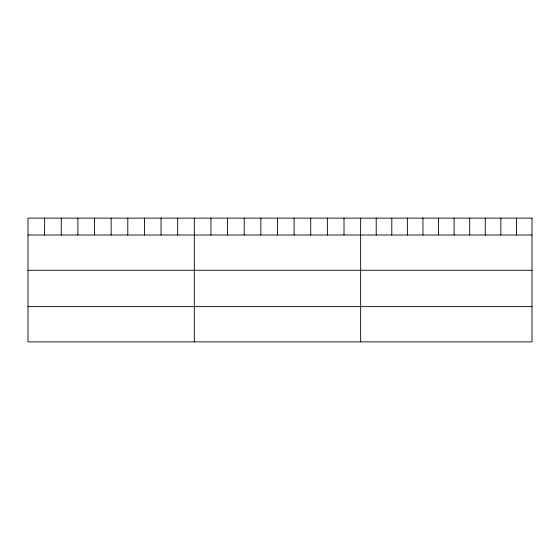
<?xml version="1.0" encoding="UTF-8"?>
<svg xmlns="http://www.w3.org/2000/svg" width="560" height="560" viewBox="0 0 560 560"><rect width="100%" height="100%" fill="white"/><g stroke="black" fill="none" stroke-linecap="round" stroke-linejoin="round"><path stroke-width="0.84" d="M28 235.011L532 235.011M28 270.277L532 270.277M28 306.614L532 306.614M516.425 218.12L516.425 235.011M500.843 218.12L500.843 235.011M485.268 218.12L485.268 235.011M469.686 218.12L469.686 235.011M454.111 218.12L454.111 235.011M438.529 218.12L438.529 235.011M422.954 218.12L422.954 235.011M407.372 218.12L407.372 235.011M391.797 218.12L391.797 235.011M376.215 218.12L376.215 235.011M360.64 218.12L360.64 341.88M344.008 218.12L344.008 235.011M327.376 218.12L327.376 235.011M310.744 218.12L310.744 235.011M294.112 218.12L294.112 235.011M277.48 218.12L277.48 235.011M260.848 218.12L260.848 235.011M244.216 218.12L244.216 235.011M227.584 218.12L227.584 235.011M210.952 218.12L210.952 235.011M194.32 218.12L194.32 341.88M177.688 218.12L177.688 235.011M161.056 218.12L161.056 235.011M144.424 218.12L144.424 235.011M127.792 218.12L127.792 235.011M111.16 218.12L111.16 235.011M94.528 218.12L94.528 235.011M77.896 218.12L77.896 235.011M61.264 218.12L61.264 235.011M44.632 218.12L44.632 235.011M532 218.12L28 218.12L28 341.88L532 341.88L532 218.12"/></g></svg>
